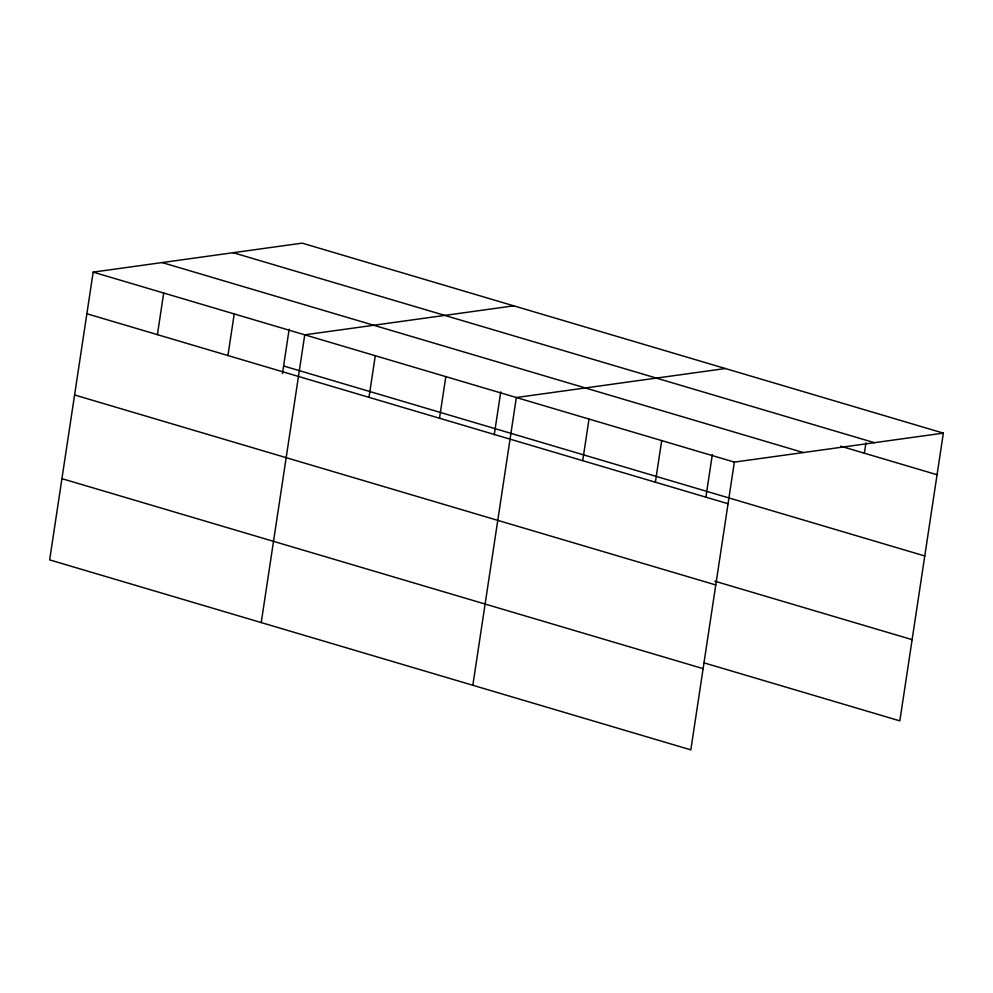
<?xml version="1.0" encoding="UTF-8"?>
<svg xmlns="http://www.w3.org/2000/svg" width="993" height="993" viewBox="0 0 993 993"><rect width="100%" height="100%" fill="white"/><g stroke="black" fill="none" stroke-linecap="round" stroke-linejoin="round"><path stroke-width="1.49" d="M943.35 433.122L302.17 243.136L93.168 272.132L49.65 559.878L690.83 749.864L734.348 462.117L943.35 433.122L899.832 720.868L704.074 662.865M157.403 334.641L163.696 293.034M227.931 355.544L234.224 313.925M282.446 373.579L289.149 329.192M261.233 622.574L304.752 334.827L513.753 305.832M368.986 397.337L375.292 355.73M439.527 418.239L445.82 376.62M494.266 434.76L500.745 391.887M472.829 685.269L516.348 397.523L725.349 368.527M582.717 460.665L589.01 419.058M655.38 482.201L661.686 440.582M705.849 497.456L712.329 454.583M864.394 453.205L865.958 442.804M233.194 252.706L874.374 442.692M840.661 446.18L937.057 474.741M162.144 262.562L803.312 452.547M93.168 272.132L734.348 462.117M283.588 365.983L924.768 555.968M86.875 313.751L728.055 503.736M714.873 581.203L912.12 639.653M74.587 394.966L715.767 584.951M61.938 478.651L703.118 668.637"/></g></svg>
